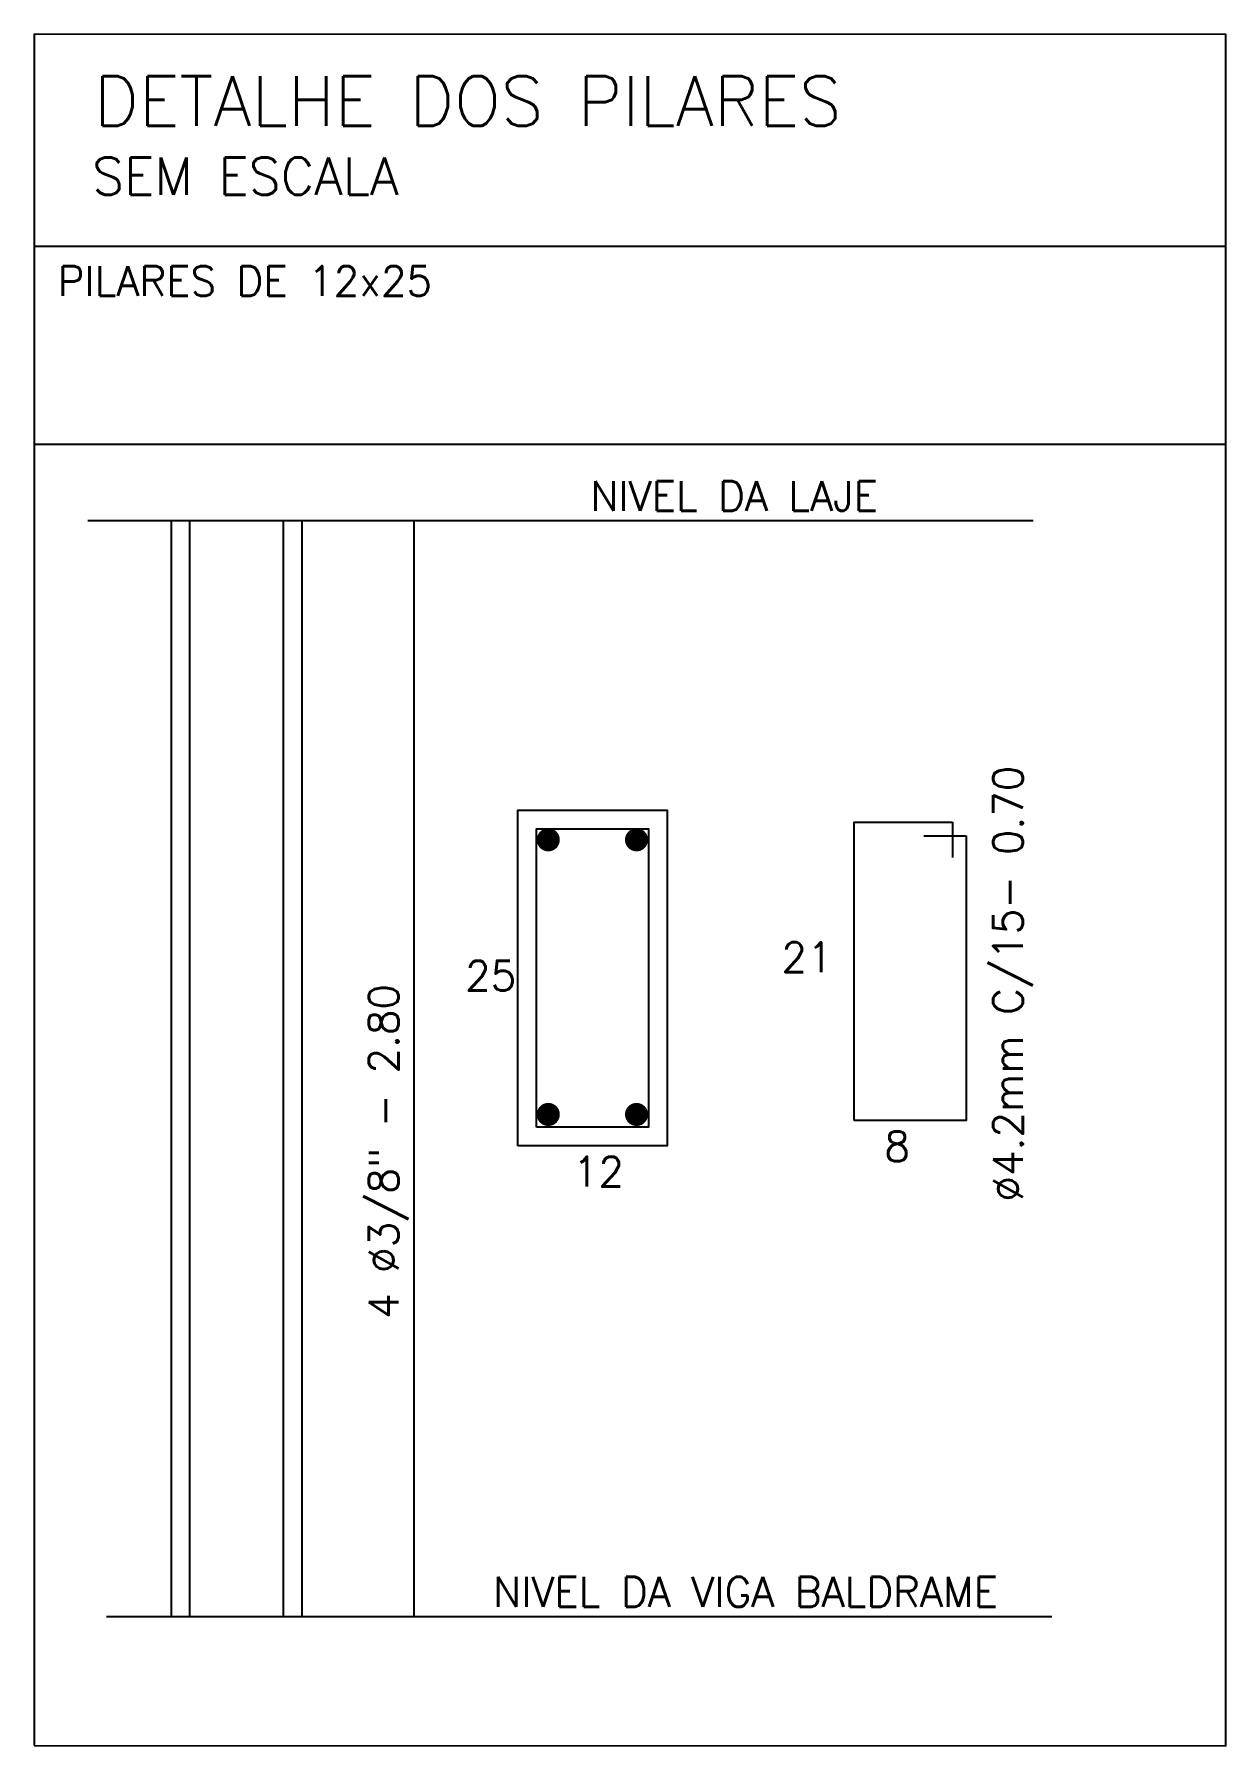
# Model space of a CAD drawing. Extents: x 19.62 to 24.41, y -29.2 to -22.31.
import ezdxf

# ---------------------------------------------------------------- set-up
doc = ezdxf.new("R2010")
doc.units = 0
for name, color, linetype in [('DETALHE_PILAR_VIGAS', 7, 'CONTINUOUS'), ('PILAR', 5, 'CONTINUOUS'), ('TEXTO0', 7, 'CONTINUOUS'), ('TEXTO1', 2, 'CONTINUOUS'), ('TXT_0', 7, 'CONTINUOUS')]:
    doc.layers.add(name, color=color, linetype=linetype)
doc.styles.add('PADRAO_TXT', font='romans.shx')

msp = doc.modelspace()

# ---------------------------------------------------------------- linework, layer by layer
at = {"layer": 'DETALHE_PILAR_VIGAS'}
msp.add_line((19.9078, -28.6788), (23.712, -28.6788), dxfattribs=at)
at = {"layer": 'PILAR'}
msp.add_line((23.3121, -25.4822), (23.3121, -25.6245), dxfattribs=at)
for points in [[(20.244, -28.6788), (20.244, -24.2688)], [(20.6187, -24.2688), (20.6187, -28.6788)], [(21.1442, -24.2688), (21.1442, -28.6788)], [(22.9172, -26.6822), (22.9172, -25.4822), (23.3121, -25.4822)], [(23.3672, -25.5373), (23.3672, -26.6822), (22.9172, -26.6822)], [(23.1975, -25.5373), (23.3672, -25.5373)]]:
    msp.add_lwpolyline(points, dxfattribs=at)
msp.add_lwpolyline([(21.6389, -26.7091), (21.6389, -25.5091), (22.0889, -25.5091), (22.0889, -26.7091)], close=True, dxfattribs=at)
at = {"layer": 'PILAR', "const_width": 0.0464}
for points in [[(21.6626, -25.5534, 1), (21.7091, -25.5534, 1)], [(22.0178, -25.5534, 1), (22.0642, -25.5534, 1)], [(21.6626, -26.6584, 1), (21.7091, -26.6584, 1)], [(22.0178, -26.6584, 1), (22.0642, -26.6584, 1)]]:
    msp.add_lwpolyline(points, format="xyb", close=True, dxfattribs=at)
at = {"layer": 'TEXTO0'}
msp.add_line((19.8328, -24.2688), (23.637, -24.2688), dxfattribs=at)
for points in [[(20.169, -28.6788), (20.169, -24.2688)], [(20.6937, -24.2688), (20.6937, -28.6788)]]:
    msp.add_lwpolyline(points, dxfattribs=at)
msp.add_lwpolyline([(21.5639, -26.7841), (21.5639, -25.4341), (22.1639, -25.4341), (22.1639, -26.7841)], close=True, dxfattribs=at)
at = {"layer": 'TXT_0'}
for p, q in [((24.4124, -23.1669), (19.6171, -23.1669)), ((24.4124, -23.9626), (19.6171, -23.9626))]:
    msp.add_line(p, q, dxfattribs=at)
msp.add_lwpolyline([(19.6171, -29.1973), (24.4124, -29.1984), (24.4124, -22.3134), (19.6171, -22.3122)], close=True, dxfattribs=at)

# ---------------------------------------------------------------- texts
at = {"layer": 'TEXTO0', "style": 'PADRAO_TXT'}
for s, p in [('NIVEL DA LAJE', (21.8553, -24.2298)), ('21', (22.6244, -26.0856)), ('25', (21.3512, -26.1603)), ('8', (23.0383, -26.8468)), ('12', (21.7849, -26.9488)), ('NIVEL DA VIGA BALDRAME', (21.4642, -28.6392))]:
    msp.add_text(s, height=0.12, dxfattribs=at).set_placement(p)
for s, p in [('%%C4.2mm C/15- 0.70', (23.5958, -27.0087)), ('4 %%C3/8" - 2.80', (21.0835, -27.481))]:
    msp.add_text(s, height=0.12, rotation=90, dxfattribs=at).set_placement(p)
at = {"layer": 'TEXTO1', "style": 'PADRAO_TXT'}
msp.add_text('DETALHE DOS PILARES', height=0.2, dxfattribs=at).set_placement((19.8582, -22.6803))
at = {"layer": 'TXT_0', "style": 'PADRAO_TXT'}
for s, height, p in [('SEM ESCALA ', 0.15, (19.8501, -22.9581)), ('PILARES DE 12x25', 0.12, (19.7113, -23.3648))]:
    msp.add_text(s, height=height, dxfattribs=at).set_placement(p)

doc.saveas('drawing.dxf')
